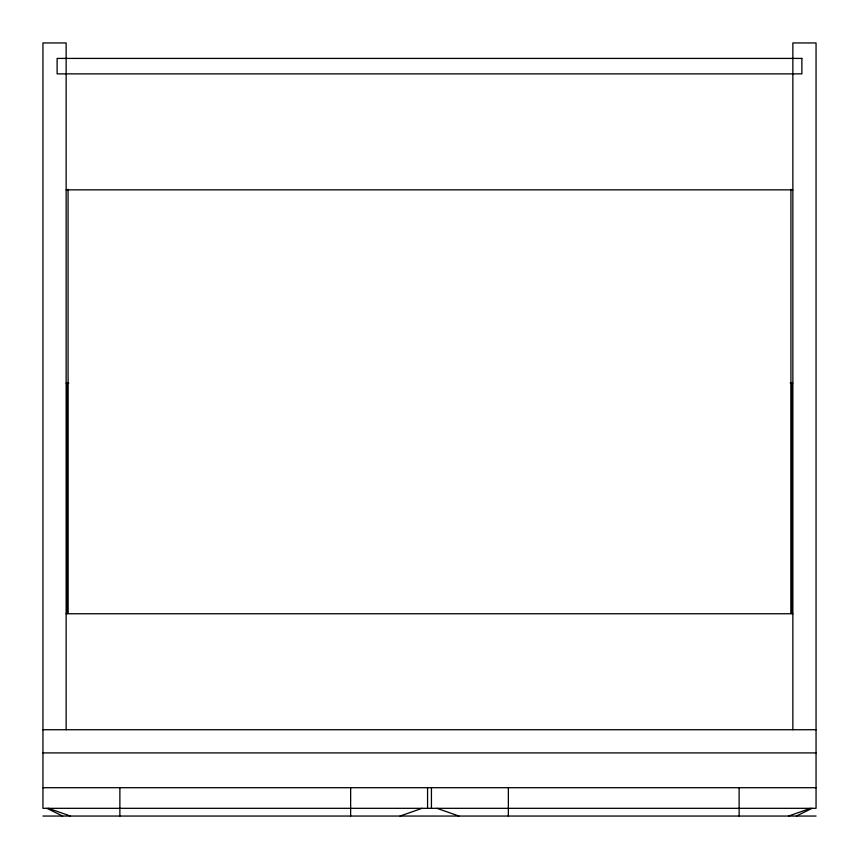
<?xml version="1.0" encoding="UTF-8"?>
<svg xmlns="http://www.w3.org/2000/svg" width="859" height="859" viewBox="0 0 859 859"><rect width="100%" height="100%" fill="white"/><g stroke="black" fill="none" stroke-linecap="round" stroke-linejoin="round"><path stroke-width="1.29" d="M796.379 816.05L812.12 808.319M400.09 816.05L422.07 808.319M788.573 816.05L810.552 808.319M66.143 189.839L792.857 189.839M66.143 383.114L68.795 383.114M790.205 383.114L792.857 383.114M66.143 613.755L792.857 613.755M42.95 729.721L816.05 729.721M42.95 752.913L816.05 752.913M42.95 787.703L816.05 787.703M42.95 816.05L816.05 816.05M436.93 808.319L458.91 816.05M48.448 808.319L70.427 816.05M46.88 808.319L62.621 816.05M792.857 729.721L792.857 42.95L816.05 42.95L816.05 808.319L42.95 808.319L42.95 42.95L66.143 42.95L66.143 729.721M791.569 383.114L791.569 613.541M790.924 189.27L790.924 613.305M739.127 787.703L739.127 816.05M508.356 787.703L508.356 816.05M431.433 787.703L431.433 808.319M427.567 787.703L427.567 808.319M350.644 787.703L350.644 816.05M119.873 787.703L119.873 816.05M68.076 189.27L68.076 613.305M67.431 383.114L67.431 613.541M801.876 58.412L57.123 58.412L57.123 73.874L801.876 73.874L801.876 58.412"/></g></svg>
